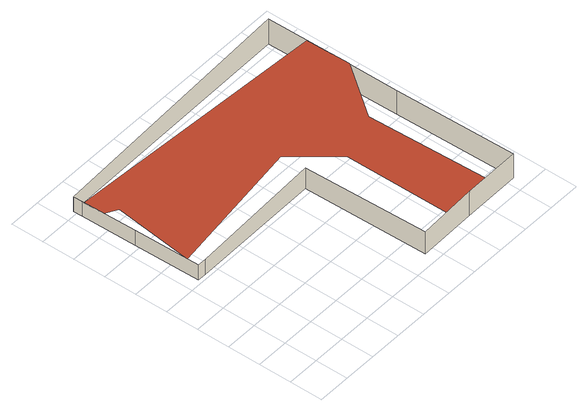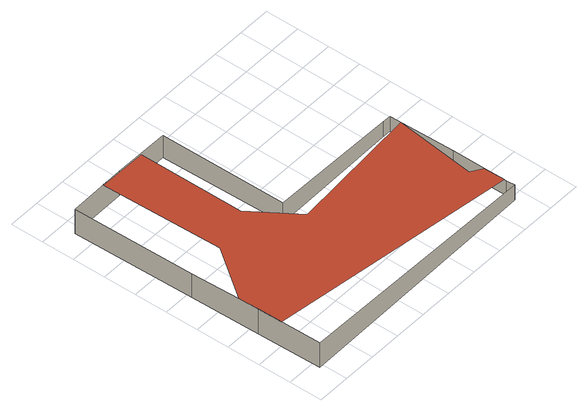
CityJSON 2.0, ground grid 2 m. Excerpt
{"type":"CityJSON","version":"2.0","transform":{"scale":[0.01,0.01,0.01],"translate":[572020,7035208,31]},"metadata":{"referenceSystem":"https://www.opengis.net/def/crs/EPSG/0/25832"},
"CityObjects":{
"building1":{"type":"Building","geometry":[{"type":"MultiSurface","lod":"2","boundaries":[[[0,1,2,3,4,5,6,7,8,9,10]],[[11,12,13,14]],[[15,16,12,11]],[[17,18,16,15]],[[19,20,18,17]],[[21,22,20,19]],[[23,24,22,21]],[[25,26,24,23]],[[27,28,26,25]],[[29,30,28,27]],[[31,32,30,29]],[[33,34,32,31]],[[14,13,34,33]]],"semantics":{"surfaces":[{"type":"RoofSurface"},{"type":"WallSurface"}],"values":[0,1,1,1,1,1,1,1,1,1,1,1,1]}}]}
},
"vertices":[
[69,1556,172],[71,1430,172],[142,1387,176],[79,897,175],[919,984,211],[1121,717,221],[1121,75,223],[1425,80,237],[1403,817,233],[1633,1128,242],[1629,1399,241],[68,1622,72],[68,1622,172],[69,1570,172],[69,1570,72],[1625,1646,72],[1625,1646,241],[1631,1252,72],[1631,1252,242],[1638,829,72],[1638,829,233],[1650,84,72],[1650,84,237],[1300,78,72],[1300,78,237],[945,73,72],[945,73,223],[933,838,72],[933,838,211],[132,825,72],[132,825,175],[80,825,72],[80,825,175],[74,1227,72],[74,1227,176]
]}
